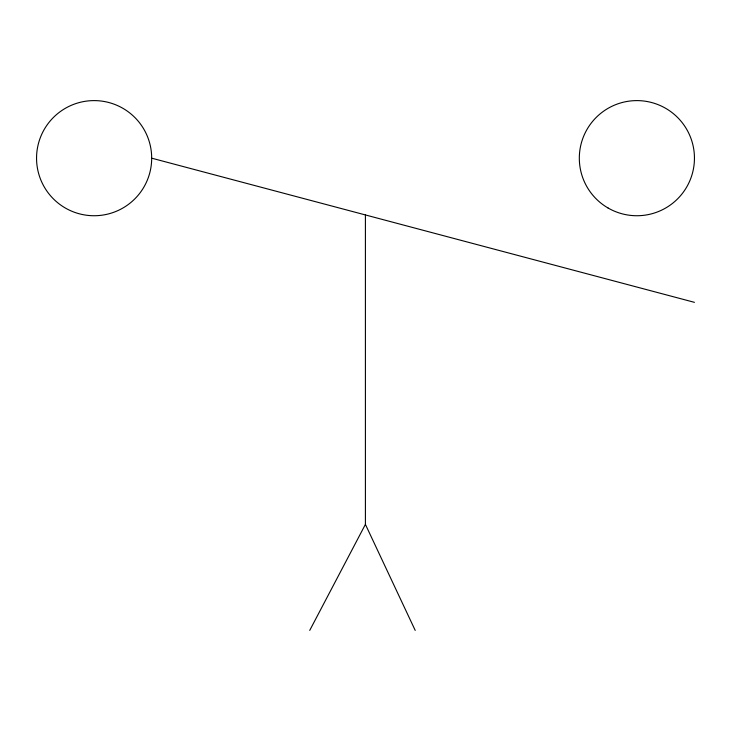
<?xml version="1.0" encoding="UTF-8"?>
<svg xmlns="http://www.w3.org/2000/svg" width="731" height="731" viewBox="0 0 731 731"><rect width="100%" height="100%" fill="white"/><g stroke="black" fill="none" stroke-linecap="round" stroke-linejoin="round"><path stroke-width="1.1" d="M309.734 630.396L365.409 524.383L365.409 214.941M151.683 158.17A57.566 57.566 0 0 1 65.333 208.024A57.566 57.566 0 0 1 65.333 108.316A57.566 57.566 0 0 1 151.683 158.17L694.45 302.342M365.409 524.383L415.208 630.396M608.101 208.024A57.566 57.566 0 0 0 694.45 158.17A57.566 57.566 0 0 0 608.101 108.316A57.566 57.566 0 0 0 608.101 208.024"/></g></svg>
